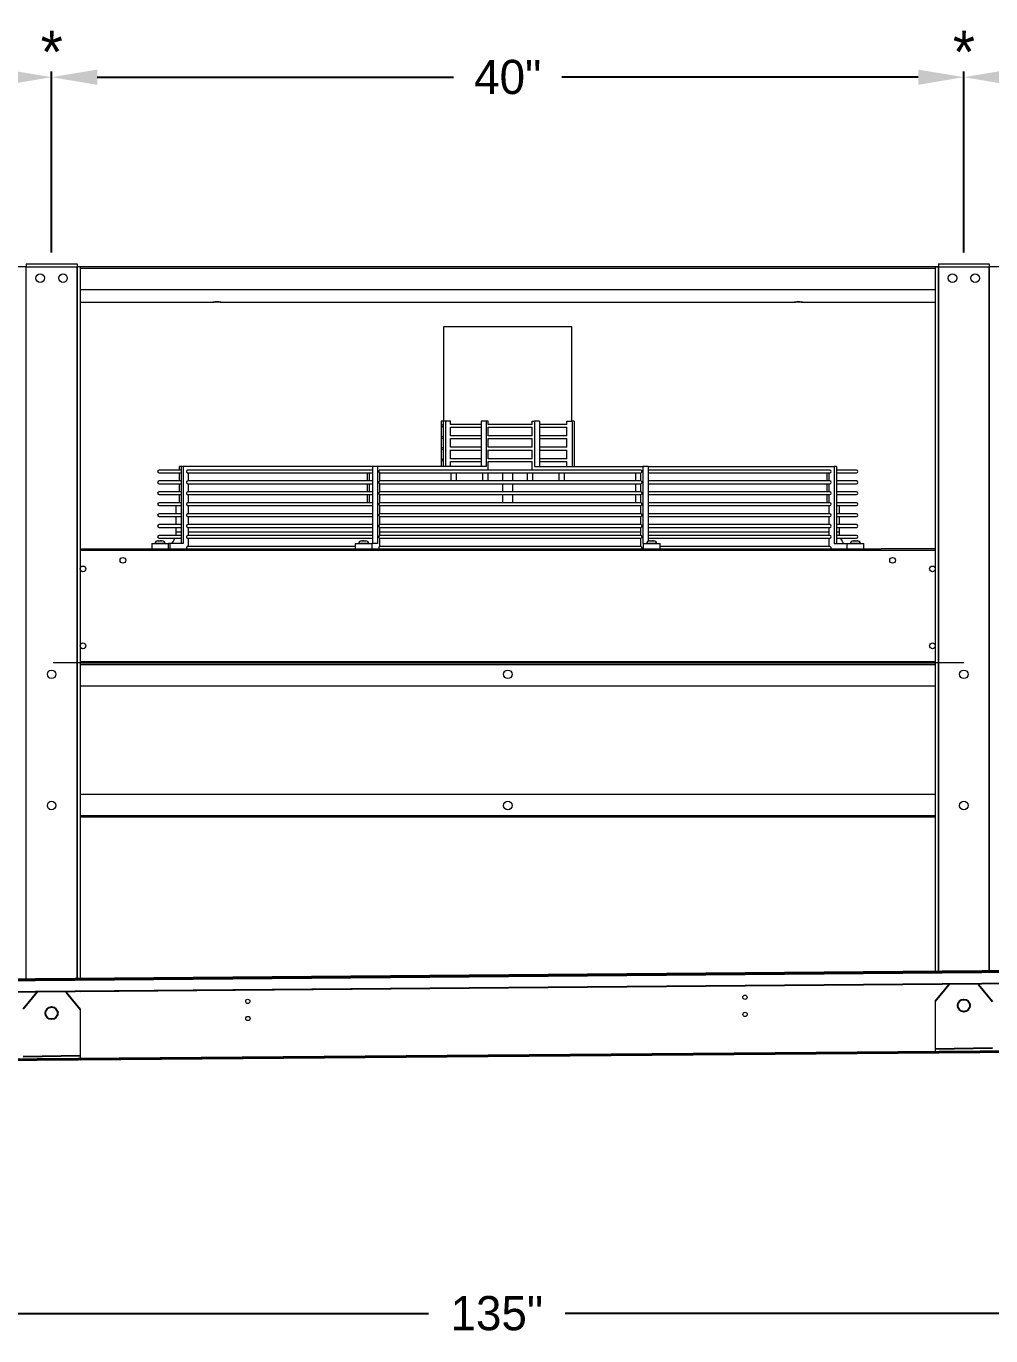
# Model space of a CAD drawing. Extents: x 6 to 271, y -23 to 146.
# Drawn here: x 173.2 to 215.5, y 41 to 98.4 of the extents above; entities that cross this region are included whole.
import ezdxf
from ezdxf.enums import TextEntityAlignment as Align

# ---------------------------------------------------------------- set-up
doc = ezdxf.new("R2010")
doc.units = 0
doc.header["$MEASUREMENT"] = 0
doc.layers.get('0').update_dxf_attribs({"linetype": 'CONTINUOUS'})
doc.layers.get('Defpoints').update_dxf_attribs({"linetype": 'CONTINUOUS'})
doc.dimstyles.get("Standard").update_dxf_attribs({"dimtxt": 1.5, "dimasz": 2, "dimexe": 0.25, "dimexo": 0.5, "dimgap": 0.75, "dimtad": 0, "dimtih": 1, "dimtoh": 1, "dimdec": 4, "dimzin": 0, "dimdsep": 46, "dimlunit": 5, "dimtxsty": 'STANDARD', "dimcen": 0.125, "dimclrd": 1, "dimclre": 1, "dimclrt": 1, "dimadec": 0, "dimazin": 0, "dimtfac": 1, "dimtdec": 4, "dimtofl": 0, "dimtmove": 0, "dimatfit": 3, "dimfxl": 1, "dimfrac": 2, "dimtolj": 1, "dimtzin": 0, "dimarcsym": 0})

# ---------------------------------------------------------------- blocks, each defined once
blk = doc.blocks.new('*D30')
at = {"color": 7, "lineweight": -2}
for p, q in [((261.356, 53.278), (261.356, 41.698)), ((126.36, 52.162), (126.36, 41.698)), ((128.36, 41.948), (190.858, 41.948)), ((259.356, 41.948), (196.858, 41.948))]:
    blk.add_line(p, q, dxfattribs=at)
at = {"color": 7}
for points in [[(128.36, 42.281), (128.36, 41.615), (126.36, 41.948)], [(259.356, 42.281), (259.356, 41.615), (261.356, 41.948)]]:
    blk.add_solid(points, dxfattribs=at)
at = {"layer": 'Defpoints', "color": 0}
for p in [(261.356, 53.778), (126.36, 52.662), (261.356, 41.948)]:
    blk.add_point(p, dxfattribs=at)
at = {"color": 7, "insert": (193.858, 41.948), "char_height": 1.5, "attachment_point": 5}
blk.add_mtext('\\A1;135"', dxfattribs=at)
blk = doc.blocks.new('*D31')
at = {"color": 7, "lineweight": -2}
for p, q in [((133.835, 88.474), (133.835, 96.413)), ((135.835, 96.163), (148.96, 96.163)), ((172.335, 96.163), (159.21, 96.163)), ((174.335, 88.474), (174.335, 96.413))]:
    blk.add_line(p, q, dxfattribs=at)
at = {"color": 7}
for points in [[(135.835, 96.496), (135.835, 95.829), (133.835, 96.163)], [(172.335, 96.496), (172.335, 95.829), (174.335, 96.163)]]:
    blk.add_solid(points, dxfattribs=at)
at = {"layer": 'Defpoints', "color": 0}
for p in [(174.335, 96.163), (133.835, 87.974), (174.335, 87.974)]:
    blk.add_point(p, dxfattribs=at)
at = {"color": 7, "insert": (154.085, 96.163), "char_height": 1.5, "attachment_point": 5}
blk.add_mtext('\\A1;40 1/2"', dxfattribs=at)
blk = doc.blocks.new('*D32')
at = {"color": 7, "lineweight": -2}
for p, q in [((174.335, 88.474), (174.335, 96.413)), ((176.335, 96.163), (191.96, 96.163)), ((212.335, 96.163), (196.71, 96.163)), ((214.335, 88.474), (214.335, 96.413))]:
    blk.add_line(p, q, dxfattribs=at)
at = {"color": 7}
for points in [[(176.335, 96.496), (176.335, 95.829), (174.335, 96.163)], [(212.335, 96.496), (212.335, 95.829), (214.335, 96.163)]]:
    blk.add_solid(points, dxfattribs=at)
at = {"layer": 'Defpoints', "color": 0}
for p in [(214.335, 96.163), (174.335, 87.974), (214.335, 87.974)]:
    blk.add_point(p, dxfattribs=at)
at = {"color": 7, "insert": (194.335, 96.163), "char_height": 1.5, "attachment_point": 5}
blk.add_mtext('\\A1;40"', dxfattribs=at)
blk = doc.blocks.new('*D33')
at = {"color": 7, "lineweight": -2}
for p, q in [((214.335, 88.474), (214.335, 96.413)), ((216.335, 96.163), (229.46, 96.163)), ((252.835, 96.163), (239.71, 96.163)), ((254.835, 88.474), (254.835, 96.413))]:
    blk.add_line(p, q, dxfattribs=at)
at = {"color": 7}
for points in [[(216.335, 96.496), (216.335, 95.829), (214.335, 96.163)], [(252.835, 96.496), (252.835, 95.829), (254.835, 96.163)]]:
    blk.add_solid(points, dxfattribs=at)
at = {"layer": 'Defpoints', "color": 0}
for p in [(254.835, 96.163), (214.335, 87.974), (254.835, 87.974)]:
    blk.add_point(p, dxfattribs=at)
at = {"color": 7, "insert": (234.585, 96.163), "char_height": 1.5, "attachment_point": 5}
blk.add_mtext('\\A1;40 1/2"', dxfattribs=at)

msp = doc.modelspace()

# ---------------------------------------------------------------- linework, layer by layer
at = {"color": 0, "linetype": 'Continuous', "lineweight": 15}
for p, q in [((173.22074, 87.97403), (173.22074, 87.83953)), ((173.22074, 87.97403), (175.44974, 87.97403)), ((175.44974, 87.97403), (175.44974, 87.83953)), ((213.22074, 87.97403), (213.22074, 87.83953)), ((213.22074, 87.97403), (215.44974, 87.97403)), ((215.44974, 87.97403), (215.44974, 87.83953)), ((173.22074, 87.83853), (173.21974, 87.83853)), ((173.22074, 87.83953), (175.44974, 87.83953)), ((173.22074, 87.83853), (173.22074, 87.83953)), ((173.22074, 87.83853), (175.44974, 87.83853)), ((173.22074, 56.60618), (173.22074, 87.83853)), ((175.44974, 87.83853), (175.44974, 87.83953)), ((175.44974, 56.6246), (175.44974, 87.83853)), ((175.45074, 87.83853), (175.44974, 87.83853)), ((175.45074, 87.83853), (175.45074, 56.62461)), ((175.58524, 87.83853), (175.45074, 87.83853)), ((175.58524, 87.83853), (175.58524, 56.62572)), ((175.58524, 87.78553), (213.08524, 87.78553)), ((213.08524, 87.83853), (213.08524, 56.93565)), ((213.08524, 87.83853), (213.21974, 87.83853)), ((213.21974, 87.83853), (213.21974, 56.93676)), ((213.22074, 87.83853), (213.21974, 87.83853)), ((213.22074, 87.83953), (215.44974, 87.83953)), ((213.22074, 87.83853), (213.22074, 87.83953)), ((213.22074, 87.83853), (215.44974, 87.83853)), ((213.22074, 56.93677), (213.22074, 87.83853)), ((215.44974, 87.83853), (215.44974, 87.83953)), ((215.44974, 56.95519), (215.44974, 87.83853)), ((215.45074, 87.83853), (215.44974, 87.83853)), ((215.58524, 87.83853), (215.45074, 87.83853)), ((215.45074, 87.83853), (215.45074, 56.9552)), ((175.58524, 86.85424), (213.08524, 86.85424)), ((175.58524, 86.29194), (181.39774, 86.29194)), ((181.77274, 86.29194), (206.89774, 86.29194)), ((207.27274, 86.29194), (213.08524, 86.29194)), ((195.41154, 85.21753), (191.52274, 85.21753)), ((197.14774, 85.21753), (195.41154, 85.21753)), ((191.41803, 81.08153), (191.41803, 79.08653)), ((191.51141, 81.08153), (191.41803, 81.08153)), ((191.60478, 81.08153), (191.51141, 81.08153)), ((191.51141, 81.08153), (191.51141, 79.08653)), ((191.60478, 81.08153), (191.60478, 79.08653)), ((191.83021, 81.08153), (191.60478, 81.08153)), ((191.83021, 80.93071), (191.83021, 81.08153)), ((193.391, 81.08153), (193.16557, 81.08153)), ((193.16557, 81.08153), (193.16557, 79.08653)), ((193.391, 81.08153), (193.391, 79.08653)), ((193.48437, 81.08153), (193.391, 81.08153)), ((193.48437, 80.93071), (193.48437, 81.08153)), ((195.41154, 80.93165), (195.41154, 81.08153)), ((195.41154, 81.08153), (195.50492, 81.08153)), ((195.50492, 81.08153), (195.50492, 79.08653)), ((195.73034, 81.08153), (195.50492, 81.08153)), ((195.73034, 81.08153), (195.73034, 79.08653)), ((196.93365, 80.93165), (196.93365, 81.08153)), ((196.93365, 81.08153), (197.15908, 81.08153)), ((197.15908, 81.08153), (197.15908, 79.08653)), ((197.25246, 81.08153), (197.15908, 81.08153)), ((197.25246, 81.08153), (197.25246, 79.08653)), ((193.16557, 80.93165), (191.83021, 80.93165)), ((191.83021, 80.43071), (191.83021, 80.81258)), ((191.83021, 80.81165), (193.16557, 80.81165)), ((193.16557, 80.43165), (191.83021, 80.43165)), ((195.41154, 80.93165), (193.48437, 80.93165)), ((193.48437, 80.43071), (193.48437, 80.81258)), ((193.48437, 80.81165), (195.41154, 80.81165)), ((195.41154, 80.43165), (193.48437, 80.43165)), ((195.41154, 80.43165), (195.41154, 80.81165)), ((196.93365, 80.93165), (195.73034, 80.93165)), ((195.73034, 80.81165), (196.93365, 80.81165)), ((196.93365, 80.43165), (195.73034, 80.43165)), ((196.93365, 80.43165), (196.93365, 80.81165)), ((191.83021, 79.93071), (191.83021, 80.31258)), ((191.83021, 80.31165), (193.16557, 80.31165)), ((193.16557, 79.93165), (191.83021, 79.93165)), ((193.48437, 79.93071), (193.48437, 80.31258)), ((193.48437, 80.31165), (195.41154, 80.31165)), ((195.41154, 79.93165), (193.48437, 79.93165)), ((195.41154, 79.93165), (195.41154, 80.31165)), ((195.73034, 80.31165), (196.93365, 80.31165)), ((196.93365, 79.93165), (195.73034, 79.93165)), ((196.93365, 79.93165), (196.93365, 80.31165)), ((191.83021, 79.43071), (191.83021, 79.81258)), ((191.83021, 79.81165), (193.16557, 79.81165)), ((193.16557, 79.43165), (191.83021, 79.43165)), ((191.83021, 79.08653), (191.83021, 79.31258)), ((191.83021, 79.31165), (193.16557, 79.31165)), ((193.48437, 79.43071), (193.48437, 79.81258)), ((193.48437, 79.81165), (195.41154, 79.81165)), ((195.41154, 79.43165), (193.48437, 79.43165)), ((193.48437, 78.93165), (193.48437, 79.31258)), ((193.48437, 79.31165), (195.41154, 79.31165)), ((195.41154, 79.43165), (195.41154, 79.81165)), ((195.41154, 78.93165), (195.41154, 79.31165)), ((195.73034, 79.81165), (196.93365, 79.81165)), ((196.93365, 79.43165), (195.73034, 79.43165)), ((195.73034, 79.31165), (196.93365, 79.31165)), ((196.93365, 79.43165), (196.93365, 79.81165)), ((196.93365, 79.08653), (196.93365, 79.31165)), ((180.01511, 78.93165), (179.04513, 78.93165)), ((179.04513, 78.81165), (180.01511, 78.81165)), ((179.92174, 79.08653), (179.92174, 78.93165)), ((180.01511, 79.08653), (179.92174, 79.08653)), ((179.92174, 78.81165), (179.92174, 78.45298)), ((180.10849, 79.08653), (180.01511, 79.08653)), ((180.01511, 79.08653), (180.01511, 75.70553)), ((180.10849, 79.08653), (180.10849, 75.70553)), ((188.40365, 79.08653), (180.10849, 79.08653)), ((180.3042, 78.81165), (188.40365, 78.81165)), ((188.40365, 78.93165), (180.30424, 78.93165)), ((180.33391, 78.45298), (180.33391, 78.81165)), ((188.17822, 78.81165), (188.17822, 78.45298)), ((188.2716, 78.45298), (188.2716, 78.81165)), ((188.62908, 79.08653), (188.40365, 79.08653)), ((188.40365, 79.08653), (188.40365, 75.70553)), ((188.62908, 79.08653), (188.62908, 75.70553)), ((193.391, 79.08653), (188.62908, 79.08653)), ((188.71014, 78.81165), (200.18652, 78.81165)), ((200.18652, 78.93165), (188.71023, 78.93165)), ((188.72245, 78.45298), (188.72245, 78.81165)), ((195.50492, 79.08653), (200.26684, 79.08653)), ((199.94804, 78.45298), (199.94804, 78.81165)), ((200.17346, 78.45298), (200.17346, 78.81165)), ((200.26684, 79.08653), (200.26684, 75.70553)), ((200.49226, 79.08653), (200.26684, 79.08653)), ((200.49226, 79.08653), (200.49226, 75.81362)), ((200.49226, 79.08653), (208.65538, 79.08653)), ((208.46147, 78.93165), (200.49226, 78.93165)), ((200.49226, 78.81165), (208.46147, 78.81165)), ((208.33658, 78.45298), (208.33658, 78.81165)), ((208.42995, 78.45298), (208.42995, 78.81165)), ((208.65538, 79.08653), (208.65538, 75.70553)), ((208.74875, 79.08653), (208.65538, 79.08653)), ((208.74875, 79.08653), (208.74875, 75.70553)), ((209.62536, 78.93165), (208.74875, 78.93165)), ((208.74875, 78.81165), (209.62536, 78.81165)), ((180.01511, 78.45298), (179.04513, 78.45298)), ((179.04513, 78.33298), (180.01511, 78.33298)), ((179.92174, 78.33298), (179.92174, 77.97432)), ((180.3042, 78.33298), (188.40365, 78.33298)), ((188.40365, 78.45298), (180.30424, 78.45298)), ((180.33391, 77.97432), (180.33391, 78.33298)), ((188.17822, 78.33298), (188.17822, 77.97432)), ((188.2716, 77.97432), (188.2716, 78.33298)), ((188.71014, 78.33298), (200.18652, 78.33298)), ((200.18652, 78.45298), (188.71023, 78.45298)), ((188.72245, 77.97432), (188.72245, 78.33298)), ((199.94804, 77.97432), (199.94804, 78.33298)), ((200.17346, 77.97432), (200.17346, 78.33298)), ((208.46147, 78.45298), (200.49226, 78.45298)), ((200.49226, 78.33298), (208.46147, 78.33298)), ((208.33658, 77.97432), (208.33658, 78.33298)), ((208.42995, 77.97432), (208.42995, 78.33298)), ((209.62536, 78.45298), (208.74875, 78.45298)), ((208.74875, 78.33298), (209.62536, 78.33298)), ((180.01511, 77.97432), (179.04513, 77.97432)), ((179.04513, 77.85432), (180.01511, 77.85432)), ((179.92174, 77.85432), (179.92174, 77.49565)), ((180.3042, 77.85432), (188.40365, 77.85432)), ((188.40365, 77.97432), (180.30424, 77.97432)), ((180.33391, 77.49565), (180.33391, 77.85432)), ((188.17822, 77.85432), (188.17822, 77.49565)), ((188.2716, 77.49565), (188.2716, 77.85432)), ((188.71014, 77.85432), (200.18652, 77.85432)), ((200.18652, 77.97432), (188.71023, 77.97432)), ((188.72245, 77.49565), (188.72245, 77.85432)), ((199.94804, 77.49565), (199.94804, 77.85432)), ((200.17346, 77.49565), (200.17346, 77.85432)), ((208.46147, 77.97432), (200.49226, 77.97432)), ((200.49226, 77.85432), (208.46147, 77.85432)), ((208.33658, 77.49565), (208.33658, 77.85432)), ((208.42995, 77.49565), (208.42995, 77.85432)), ((209.62536, 77.97432), (208.74875, 77.97432)), ((208.74875, 77.85432), (209.62536, 77.85432)), ((180.01511, 77.49565), (179.04513, 77.49565)), ((179.04513, 77.37565), (180.01511, 77.37565)), ((180.01511, 77.01698), (179.04513, 77.01698)), ((180.3042, 77.37565), (188.40365, 77.37565)), ((188.40365, 77.49565), (180.30424, 77.49565)), ((188.40365, 77.01698), (180.30424, 77.01698)), ((180.33391, 77.01698), (180.33391, 77.37565)), ((188.71014, 77.37565), (200.18652, 77.37565)), ((200.18652, 77.49565), (188.71023, 77.49565)), ((200.18652, 77.01698), (188.71023, 77.01698)), ((188.72245, 77.01698), (188.72245, 77.37565)), ((200.17346, 77.01698), (200.17346, 77.37565)), ((208.46147, 77.49565), (200.49226, 77.49565)), ((200.49226, 77.37565), (208.46147, 77.37565)), ((208.46147, 77.01698), (200.49226, 77.01698)), ((208.42995, 77.01698), (208.42995, 77.37565)), ((209.62536, 77.49565), (208.74875, 77.49565)), ((208.74875, 77.37565), (209.62536, 77.37565)), ((209.62536, 77.01698), (208.74875, 77.01698)), ((179.04513, 76.89698), (180.01511, 76.89698)), ((180.01511, 76.53832), (179.04513, 76.53832)), ((179.04513, 76.41832), (180.01511, 76.41832)), ((180.3042, 76.89698), (188.40365, 76.89698)), ((180.3042, 76.41832), (188.40365, 76.41832)), ((188.40365, 76.53832), (180.30424, 76.53832)), ((180.33391, 76.53832), (180.33391, 76.89698)), ((180.33391, 76.05965), (180.33391, 76.41832)), ((188.71014, 76.89698), (200.18652, 76.89698)), ((188.71014, 76.41832), (200.18652, 76.41832)), ((200.18652, 76.53832), (188.71023, 76.53832)), ((188.72245, 76.53832), (188.72245, 76.89698)), ((188.72245, 76.05965), (188.72245, 76.41832)), ((200.17346, 76.53832), (200.17346, 76.89698)), ((200.17346, 76.05965), (200.17346, 76.41832)), ((200.49226, 76.89698), (208.46147, 76.89698)), ((208.46147, 76.53832), (200.49226, 76.53832)), ((200.49226, 76.41832), (208.46147, 76.41832)), ((208.42995, 76.53832), (208.42995, 76.89698)), ((208.42995, 76.05965), (208.42995, 76.41832)), ((208.74875, 76.89698), (209.62536, 76.89698)), ((209.62536, 76.53832), (208.74875, 76.53832)), ((208.74875, 76.41832), (209.62536, 76.41832)), ((178.99648, 75.83053), (178.99663, 75.83053)), ((178.99936, 75.83053), (178.99663, 75.83053)), ((178.99936, 75.83053), (179.00987, 75.83053)), ((179.02055, 75.83053), (179.00987, 75.83053)), ((179.02055, 75.83053), (179.09659, 75.83053)), ((180.01511, 76.05965), (179.04513, 76.05965)), ((179.04513, 75.93965), (180.01511, 75.93965)), ((179.10814, 75.83053), (179.09659, 75.83053)), ((179.11442, 75.83053), (179.10814, 75.83053)), ((179.11442, 75.83053), (179.13979, 75.83053)), ((179.15433, 75.83053), (179.13979, 75.83053)), ((179.15433, 75.83053), (179.18598, 75.83053)), ((180.01511, 76.21153), (179.78744, 76.21153)), ((180.3042, 75.93965), (188.40365, 75.93965)), ((188.40365, 76.05965), (180.30424, 76.05965)), ((188.40365, 76.21153), (180.33391, 76.21153)), ((180.33391, 75.58099), (180.33391, 75.93965)), ((187.92622, 75.83053), (187.95787, 75.83053)), ((187.97241, 75.83053), (187.95787, 75.83053)), ((187.97241, 75.83053), (187.99778, 75.83053)), ((188.00405, 75.83053), (187.99778, 75.83053)), ((188.01561, 75.83053), (188.00405, 75.83053)), ((188.01561, 75.83053), (188.09165, 75.83053)), ((188.10233, 75.83053), (188.09165, 75.83053)), ((188.10233, 75.83053), (188.11284, 75.83053)), ((188.11557, 75.83053), (188.11284, 75.83053)), ((188.11557, 75.83053), (188.11572, 75.83053)), ((188.71014, 75.93965), (200.18652, 75.93965)), ((200.18652, 76.05965), (188.71023, 76.05965)), ((200.17346, 76.21153), (188.72245, 76.21153)), ((188.72245, 75.58099), (188.72245, 75.93965)), ((200.17346, 75.58099), (200.17346, 75.93965)), ((208.42995, 76.21153), (200.49226, 76.21153)), ((208.46147, 76.05965), (200.49226, 76.05965)), ((200.49226, 75.93965), (208.46147, 75.93965)), ((200.55477, 75.83053), (200.55492, 75.83053)), ((200.55765, 75.83053), (200.55492, 75.83053)), ((200.55765, 75.83053), (200.56816, 75.83053)), ((200.57884, 75.83053), (200.56816, 75.83053)), ((200.57884, 75.83053), (200.65488, 75.83053)), ((200.66643, 75.83053), (200.65488, 75.83053)), ((200.67271, 75.83053), (200.66643, 75.83053)), ((200.67271, 75.83053), (200.69808, 75.83053)), ((200.71262, 75.83053), (200.69808, 75.83053)), ((200.71262, 75.83053), (200.74427, 75.83053)), ((208.42995, 75.58099), (208.42995, 75.93965)), ((208.88304, 76.21153), (208.74875, 76.21153)), ((209.62536, 76.05965), (208.74875, 76.05965)), ((208.74875, 75.93965), (209.62536, 75.93965)), ((209.48451, 75.83053), (209.51615, 75.83053)), ((209.53069, 75.83053), (209.51615, 75.83053)), ((209.53069, 75.83053), (209.55606, 75.83053)), ((209.56234, 75.83053), (209.55606, 75.83053)), ((209.5739, 75.83053), (209.56234, 75.83053)), ((209.5739, 75.83053), (209.64994, 75.83053)), ((209.66062, 75.83053), (209.64994, 75.83053)), ((209.66062, 75.83053), (209.67112, 75.83053)), ((209.67385, 75.83053), (209.67112, 75.83053)), ((209.67385, 75.83053), (209.67401, 75.83053)), ((175.58524, 75.47403), (177.96024, 75.47403)), ((175.58524, 75.42303), (213.08524, 75.42303)), ((177.96024, 75.47403), (210.71024, 75.47403)), ((178.72223, 75.70553), (178.75032, 75.70553)), ((178.75032, 75.70553), (179.46023, 75.70553)), ((178.88913, 75.70653), (178.87248, 75.70653)), ((179.30998, 75.70653), (178.88913, 75.70653)), ((179.52552, 75.70553), (179.46023, 75.70553)), ((179.52552, 75.70553), (179.52552, 75.47403)), ((180.10849, 75.70553), (179.52552, 75.70553)), ((187.65197, 75.58099), (180.30424, 75.58099)), ((187.65197, 75.70553), (187.68006, 75.70553)), ((187.68006, 75.70553), (188.38997, 75.70553)), ((187.93726, 75.70653), (187.80222, 75.70653)), ((188.23972, 75.70653), (187.93726, 75.70653)), ((188.62908, 75.70553), (188.38997, 75.70553)), ((200.18652, 75.58099), (188.71022, 75.58099)), ((200.26684, 75.70553), (200.28052, 75.70553)), ((200.28052, 75.70553), (200.30861, 75.70553)), ((200.30861, 75.70553), (201.01852, 75.70553)), ((200.73323, 75.70653), (200.43077, 75.70653)), ((200.86827, 75.70653), (200.73323, 75.70653)), ((208.46147, 75.58099), (201.01852, 75.58099)), ((208.65538, 75.70553), (209.21026, 75.70553)), ((209.21026, 75.70553), (209.23834, 75.70553)), ((209.23834, 75.70553), (209.94826, 75.70553)), ((209.78135, 75.70653), (209.36051, 75.70653)), ((209.79801, 75.70653), (209.78135, 75.70653)), ((213.08524, 75.47403), (210.71024, 75.47403)), ((214.33524, 70.47403), (174.39924, 70.47403)), ((213.08524, 70.52503), (175.58524, 70.52503)), ((175.58524, 70.52403), (213.08524, 70.52403)), ((175.58524, 70.47403), (213.08524, 70.47403)), ((175.58524, 70.41053), (213.08524, 70.41053)), ((175.58524, 69.47403), (213.08524, 69.47403)), ((175.58524, 64.72403), (213.08524, 64.72403)), ((175.58524, 63.78753), (213.08524, 63.78753)), ((175.58524, 63.72403), (213.08524, 63.72403)), ((175.70421, 56.6267), (212.95294, 56.93455)), ((175.70458, 56.58251), (212.95331, 56.89036)), ((175.58524, 56.06907), (213.08524, 56.379)), ((212.95754, 56.37865), (175.70881, 56.0708)), ((175.58524, 55.29228), (175.58524, 53.11961)), ((213.08524, 55.62287), (213.08524, 53.40922)), ((175.58524, 53.11997), (213.08524, 53.42989)), ((175.58524, 53.06896), (213.08524, 53.37889))]:
    msp.add_line(p, q, dxfattribs=at)
at = {"color": 0}
for p, q in [((256.20146, 57.29199), (132.45569, 56.26926)), ((132.45606, 56.22507), (256.20183, 57.2478)), ((256.08524, 56.73438), (132.58524, 55.71368)), ((213.69579, 56.36862), (213.08524, 55.62287)), ((214.9747, 56.36862), (215.58524, 55.62287)), ((173.69579, 56.03803), (173.08524, 55.29228)), ((174.9747, 56.03803), (175.58524, 55.29228)), ((132.58524, 52.76458), (256.08524, 53.78528)), ((256.08566, 53.73428), (132.58524, 52.71358)), ((215.58524, 53.5752), (213.08524, 53.53422)), ((175.58524, 53.24461), (173.08524, 53.20363)), ((213.08524, 53.40922), (213.08524, 53.35821))]:
    msp.add_line(p, q, dxfattribs=at)
at = {"color": 0, "linetype": 'Continuous', "lineweight": 15, "flags": 128}
for points in [[(181.39774, 86.29194), (181.40534, 86.2961), (181.42751, 86.29992), (181.46246, 86.30309), (181.50735, 86.30536), (181.55856, 86.30655), (181.61193, 86.30655), (181.66313, 86.30536), (181.70803, 86.30309), (181.74298, 86.29992), (181.76515, 86.2961), (181.77274, 86.29194)], [(181.77274, 86.29194), (181.7651, 86.2961), (181.74291, 86.29991), (181.70796, 86.30308), (181.66308, 86.30535), (181.61191, 86.30653), (181.55858, 86.30653), (181.5074, 86.30535), (181.46253, 86.30308), (181.42758, 86.29991), (181.40539, 86.2961), (181.39774, 86.29194)], [(206.89774, 86.29194), (206.90534, 86.2961), (206.92751, 86.29992), (206.96246, 86.30309), (207.00735, 86.30536), (207.05856, 86.30655), (207.11193, 86.30655), (207.16313, 86.30536), (207.20803, 86.30309), (207.24298, 86.29992), (207.26515, 86.2961), (207.27274, 86.29194)], [(207.27274, 86.29194), (207.2651, 86.2961), (207.24291, 86.29991), (207.20796, 86.30308), (207.16308, 86.30535), (207.11191, 86.30653), (207.05858, 86.30653), (207.0074, 86.30535), (206.96253, 86.30308), (206.92758, 86.29991), (206.90539, 86.2961), (206.89774, 86.29194)], [(200.18652, 78.93165), (200.18657, 78.93165), (200.19585, 78.92647), (200.20353, 78.91194), (200.20831, 78.89054), (200.20937, 78.86592), (200.20654, 78.84227), (200.20029, 78.82363), (200.19169, 78.81319), (200.18652, 78.81165)], [(200.18652, 78.45298), (200.19077, 78.45194), (200.19914, 78.44311), (200.20555, 78.42653), (200.20903, 78.40477), (200.20903, 78.38119), (200.20555, 78.35943), (200.19914, 78.34286), (200.19077, 78.33402), (200.18652, 78.33298)], [(200.18652, 77.97432), (200.19077, 77.97328), (200.19914, 77.96444), (200.20555, 77.94786), (200.20903, 77.9261), (200.20903, 77.90253), (200.20555, 77.88077), (200.19914, 77.86419), (200.19077, 77.85535), (200.18652, 77.85432)], [(200.18652, 77.49565), (200.19077, 77.49461), (200.19914, 77.48578), (200.20555, 77.4692), (200.20903, 77.44744), (200.20903, 77.42386), (200.20555, 77.4021), (200.19914, 77.38552), (200.19077, 77.37669), (200.18652, 77.37565)], [(200.18652, 77.01698), (200.19077, 77.01595), (200.19914, 77.00711), (200.20555, 76.99053), (200.20903, 76.96877), (200.20903, 76.94519), (200.20555, 76.92343), (200.19914, 76.90686), (200.19077, 76.89802), (200.18652, 76.89698)], [(200.18652, 76.53832), (200.19077, 76.53728), (200.19914, 76.52844), (200.20555, 76.51187), (200.20903, 76.49011), (200.20903, 76.46653), (200.20555, 76.44477), (200.19914, 76.42819), (200.19077, 76.41936), (200.18652, 76.41832)], [(179.78744, 76.21153), (179.77981, 76.10479), (179.7719, 76.05965)], [(200.18652, 76.05965), (200.19077, 76.05861), (200.19914, 76.04978), (200.20555, 76.0332), (200.20903, 76.01144), (200.20903, 75.98786), (200.20555, 75.9661), (200.19914, 75.94953), (200.19077, 75.94069), (200.18652, 75.93965)], [(208.89858, 76.05965), (208.89068, 76.10479), (208.88304, 76.21153)], [(200.18652, 75.58099), (200.19103, 75.57982), (200.19946, 75.57054), (200.20584, 75.55339), (200.20915, 75.53109), (200.20886, 75.50718), (200.20502, 75.48547), (200.20081, 75.47403)]]:
    msp.add_lwpolyline(points, dxfattribs=at)
at = {"color": 0, "linetype": 'Continuous', "lineweight": 15}
for centre, radius in [((173.83524, 87.34903), 0.1875), ((174.83524, 87.34903), 0.1875), ((213.83524, 87.34903), 0.1875), ((214.83524, 87.34903), 0.1875), ((175.71024, 74.59903), 0.125), ((177.46024, 74.97403), 0.125), ((211.21024, 74.97403), 0.125), ((212.96024, 74.59903), 0.125), ((175.71024, 71.22403), 0.125), ((212.96024, 71.22403), 0.125), ((174.33524, 69.97403), 0.1875), ((194.33524, 69.97403), 0.1875), ((214.33524, 69.97403), 0.1875), ((174.33524, 64.22403), 0.1875), ((194.33524, 64.22403), 0.1875), ((214.33524, 64.22403), 0.1875), ((182.9377, 55.62982), 0.09375), ((204.73695, 55.80998), 0.09375), ((204.74315, 55.06001), 0.09375), ((182.9439, 54.87984), 0.09375)]:
    msp.add_circle(centre, radius, dxfattribs=at)
at = {"color": 0}
for centre in [(214.33524, 55.44719), (174.33524, 55.1166)]:
    msp.add_circle(centre, 0.26853, dxfattribs=at)
at = {"color": 0, "linetype": 'Continuous', "lineweight": 15}
for centre, radius, start, end in [((191.52274, 80.87165), 0.06, 100.8922831, 259.1077169), ((191.52274, 80.37165), 0.06, 100.8922831, 259.1077169), ((191.52274, 79.87165), 0.06, 100.8922831, 259.1077169), ((191.52274, 79.37165), 0.06, 100.8922831, 259.1077169), ((179.04513, 78.87165), 0.06, 90, 270), ((208.4583, 78.87165), 0.06008, 273.026347, 86.973653), ((209.62536, 78.87165), 0.06, 270, 90), ((179.04513, 78.39298), 0.06, 90, 270), ((208.45817, 78.39298), 0.06009, 273.1439759, 86.8560241), ((209.62536, 78.39298), 0.06, 270, 90), ((179.04513, 77.91432), 0.06, 90, 270), ((208.45817, 77.91432), 0.06009, 273.1445885, 86.8554115), ((209.62536, 77.91432), 0.06, 270, 90), ((179.04513, 77.43565), 0.06, 90, 270), ((179.04513, 76.95698), 0.06, 90, 270), ((208.45817, 77.43565), 0.06009, 273.1430274, 86.8569726), ((208.45817, 76.95698), 0.06009, 273.1445885, 86.8554115), ((209.62536, 77.43565), 0.06, 270, 90), ((209.62536, 76.95698), 0.06, 270, 90), ((179.04513, 76.47832), 0.06, 90, 270), ((208.45817, 76.47832), 0.06009, 273.1430274, 86.8569726), ((209.62536, 76.47832), 0.06, 270, 90), ((178.99648, 75.70653), 0.124, 90, 180), ((179.04513, 75.99965), 0.06, 90, 270), ((179.18598, 75.70653), 0.124, 0, 90), ((179.03744, 76.21153), 0.75, 317.5717297, 338.7458884), ((187.92622, 75.70653), 0.124, 90, 180), ((188.11572, 75.70653), 0.124, 0, 90), ((200.55477, 75.70653), 0.124, 90, 180), ((200.74427, 75.70653), 0.124, 0, 90), ((208.45817, 75.99965), 0.06009, 273.1445885, 86.8554115), ((209.63304, 76.21153), 0.75, 201.2541116, 222.4282703), ((209.48451, 75.70653), 0.124, 90, 180), ((209.62536, 75.99965), 0.06, 270, 90), ((209.67401, 75.70653), 0.124, 0, 90), ((208.45686, 75.52045), 0.06071, 310.1202956, 85.6447004)]:
    msp.add_arc(centre, radius, start, end, dxfattribs=at)
for points in [[(173.22074, 87.84903), (134.94974, 87.84903)], [(213.22074, 87.84903), (175.44974, 87.84903)], [(253.72075, 87.84903), (215.44974, 87.84903)], [(175.58524, 86.29174), (181.39774, 86.29174)], [(181.77274, 86.29174), (206.89774, 86.29174)], [(207.27274, 86.29174), (213.08524, 86.29174)], [(191.52274, 85.21753), (191.52274, 81.08153)], [(197.14774, 81.08153), (197.14774, 85.21753)], [(191.84511, 78.81165), (191.84511, 78.45298)], [(192.09511, 78.45298), (192.09511, 78.81165)], [(193.23057, 78.81165), (193.23057, 78.45298)], [(193.48057, 78.45298), (193.48057, 78.81165)], [(194.10874, 78.81165), (194.10874, 78.45298)], [(194.56174, 78.45298), (194.56174, 78.81165)], [(195.18991, 78.81165), (195.18991, 78.45298)], [(195.43991, 78.45298), (195.43991, 78.81165)], [(196.57538, 78.81165), (196.57538, 78.45298)], [(196.82538, 78.45298), (196.82538, 78.81165)], [(194.10874, 78.33298), (194.10874, 77.97432)], [(194.56174, 77.97432), (194.56174, 78.33298)], [(194.10874, 77.85432), (194.10874, 77.49565)], [(194.56174, 77.49565), (194.56174, 77.85432)], [(179.78744, 77.37565), (179.78744, 77.01698)], [(208.88304, 77.01698), (208.88304, 77.37565)], [(179.78744, 76.89698), (179.78744, 76.53832)], [(179.78744, 76.41832), (179.78744, 76.21153)], [(208.88304, 76.53832), (208.88304, 76.89698)], [(208.88304, 76.21153), (208.88304, 76.41832)], [(178.99663, 75.83053), (178.99266, 75.83046)], [(178.99266, 75.83046), (178.99936, 75.83053)], [(179.00987, 75.83053), (179.01658, 75.83046)], [(179.01658, 75.83046), (179.02055, 75.83053)], [(179.09659, 75.83053), (179.09824, 75.83046)], [(179.09824, 75.83046), (179.11442, 75.83053)], [(179.13979, 75.83053), (179.15598, 75.83046)], [(179.15598, 75.83046), (179.15433, 75.83053)], [(187.95787, 75.83053), (187.95622, 75.83046)], [(187.95622, 75.83046), (187.97241, 75.83053)], [(187.99778, 75.83053), (188.01396, 75.83046)], [(188.01396, 75.83046), (188.01561, 75.83053)], [(188.09165, 75.83053), (188.09562, 75.83046)], [(188.09562, 75.83046), (188.10233, 75.83053)], [(188.11284, 75.83053), (188.11954, 75.83046)], [(188.11954, 75.83046), (188.11557, 75.83053)], [(200.55492, 75.83053), (200.55095, 75.83046)], [(200.55095, 75.83046), (200.55765, 75.83053)], [(200.56816, 75.83053), (200.57487, 75.83046)], [(200.57487, 75.83046), (200.57884, 75.83053)], [(200.65488, 75.83053), (200.65653, 75.83046)], [(200.65653, 75.83046), (200.67271, 75.83053)], [(200.69808, 75.83053), (200.71427, 75.83046)], [(200.71427, 75.83046), (200.71262, 75.83053)], [(209.51615, 75.83053), (209.51451, 75.83046)], [(209.51451, 75.83046), (209.53069, 75.83053)], [(209.55606, 75.83053), (209.57225, 75.83046)], [(209.57225, 75.83046), (209.5739, 75.83053)], [(209.64994, 75.83053), (209.65391, 75.83046)], [(209.65391, 75.83046), (209.66062, 75.83053)], [(209.67112, 75.83053), (209.67783, 75.83046)], [(209.67783, 75.83046), (209.67385, 75.83053)], [(178.72223, 75.70553), (178.72223, 75.47403)], [(178.87248, 75.70653), (178.87248, 75.70553)], [(179.30998, 75.70553), (179.30998, 75.70653)], [(179.46023, 75.47403), (179.46023, 75.70553)], [(187.65197, 75.70553), (187.65197, 75.47403)], [(187.80222, 75.70653), (187.80222, 75.70553)], [(188.23972, 75.70553), (188.23972, 75.70653)], [(188.38997, 75.47403), (188.38997, 75.70553)], [(200.28052, 75.70553), (200.28052, 75.47403)], [(200.43077, 75.70653), (200.43077, 75.70553)], [(200.86827, 75.70553), (200.86827, 75.70653)], [(201.01852, 75.47403), (201.01852, 75.70553)], [(209.21026, 75.70553), (209.21026, 75.47403)], [(209.36051, 75.70653), (209.36051, 75.70553)], [(209.79801, 75.70553), (209.79801, 75.70653)], [(209.94826, 75.47403), (209.94826, 75.70553)]]:
    msp.add_open_spline(points, degree=1, dxfattribs=at)
for points, knots in [([(180.31054, 78.93068), (180.30562, 78.93111), (180.29446, 78.93209), (180.27767, 78.92552), (180.26266, 78.91314), (180.25232, 78.89588), (180.24783, 78.87594), (180.2497, 78.8555), (180.2577, 78.83693), (180.27097, 78.82208), (180.28788, 78.81354), (180.30113, 78.8103), (180.30764, 78.81192), (180.30809, 78.81203)], [0, 0, 0, 0, 0.07998063, 0.18137972, 0.28277324, 0.38415448, 0.48552777, 0.58688647, 0.68824838, 0.78961186, 0.89098589, 0.99237937, 1, 1, 1, 1]), ([(188.71274, 78.93107), (188.71031, 78.93128), (188.70528, 78.93173), (188.69809, 78.92397), (188.69213, 78.91072), (188.6882, 78.89291), (188.68674, 78.87274), (188.68792, 78.85245), (188.69161, 78.83428), (188.69738, 78.8205), (188.70423, 78.81225), (188.70902, 78.81218), (188.71121, 78.81215)], [0, 0, 0, 0, 0.09600454, 0.19820371, 0.30040307, 0.40258673, 0.5047608, 0.6069296, 0.7090915, 0.81126244, 0.91344754, 1, 1, 1, 1]), ([(180.31054, 78.45202), (180.30562, 78.45245), (180.29446, 78.45342), (180.27767, 78.44685), (180.26266, 78.43447), (180.25232, 78.41721), (180.24783, 78.39728), (180.2497, 78.37683), (180.2577, 78.35826), (180.27097, 78.34341), (180.28788, 78.33487), (180.30113, 78.33164), (180.30764, 78.33325), (180.30809, 78.33337)], [0, 0, 0, 0, 0.0799807, 0.18137999, 0.28277011, 0.38415652, 0.48552429, 0.58688907, 0.68824584, 0.78960953, 0.89098638, 0.99237935, 1, 1, 1, 1]), ([(188.71274, 78.4524), (188.71031, 78.45262), (188.70528, 78.45306), (188.69809, 78.44531), (188.69213, 78.43205), (188.6882, 78.41424), (188.68674, 78.39407), (188.68792, 78.37378), (188.69161, 78.35561), (188.69738, 78.34184), (188.70423, 78.33358), (188.70902, 78.33352), (188.71121, 78.33349)], [0, 0, 0, 0, 0.09600489, 0.19820204, 0.30040155, 0.40259052, 0.50476474, 0.6069278, 0.70909511, 0.81126216, 0.91344741, 1, 1, 1, 1]), ([(180.31037, 77.9732), (180.30845, 77.97365), (180.30043, 77.97551), (180.28583, 77.97186), (180.26922, 77.96242), (180.25649, 77.94707), (180.24916, 77.92817), (180.24803, 77.90766), (180.25322, 77.88794), (180.26417, 77.8711), (180.27961, 77.85945), (180.29513, 77.8538), (180.30473, 77.85492), (180.30812, 77.85531)], [0, 0, 0, 0, 0.03196854, 0.13339002, 0.23481842, 0.33623495, 0.4376391, 0.53902896, 0.64041856, 0.74181079, 0.84321029, 0.94462067, 1, 1, 1, 1]), ([(188.71273, 77.97331), (188.71076, 77.97376), (188.70621, 77.97479), (188.6993, 77.96838), (188.69305, 77.95612), (188.68872, 77.93894), (188.68681, 77.91904), (188.68753, 77.89858), (188.69079, 77.87995), (188.69625, 77.86499), (188.70323, 77.85638), (188.70857, 77.85297), (188.71114, 77.85442), (188.71119, 77.85445)], [0, 0, 0, 0, 0.07796252, 0.18019134, 0.28241759, 0.38462861, 0.48683505, 0.58902938, 0.69122113, 0.79341715, 0.89562623, 0.99784632, 1, 1, 1, 1]), ([(180.31037, 77.49454), (180.30845, 77.49498), (180.30043, 77.49684), (180.28583, 77.49319), (180.26922, 77.48375), (180.25649, 77.46841), (180.24916, 77.4495), (180.24803, 77.42899), (180.25322, 77.40927), (180.26417, 77.39243), (180.27961, 77.38079), (180.29513, 77.37513), (180.30473, 77.37625), (180.30812, 77.37665)], [0, 0, 0, 0, 0.031967568, 0.133388276, 0.234816853, 0.336233557, 0.437637893, 0.539033824, 0.640417923, 0.741810331, 0.843210014, 0.944620572, 1, 1, 1, 1]), ([(180.31037, 77.01587), (180.30845, 77.01632), (180.30043, 77.01818), (180.28583, 77.01453), (180.26922, 77.00508), (180.25649, 76.98974), (180.24916, 76.97084), (180.24803, 76.95033), (180.25322, 76.93061), (180.26417, 76.91377), (180.27961, 76.90212), (180.29513, 76.89647), (180.30473, 76.89759), (180.30812, 76.89798)], [0, 0, 0, 0, 0.03196754, 0.13338913, 0.23481763, 0.33623426, 0.43763852, 0.53902848, 0.64041819, 0.74181052, 0.84321013, 0.94462061, 1, 1, 1, 1]), ([(188.71273, 77.49465), (188.71076, 77.4951), (188.70621, 77.49613), (188.6993, 77.48971), (188.69305, 77.47746), (188.68872, 77.46027), (188.68681, 77.44037), (188.68753, 77.41991), (188.69079, 77.40129), (188.69625, 77.38632), (188.70323, 77.37771), (188.70857, 77.37433), (188.71114, 77.37575), (188.71119, 77.37578)], [0, 0, 0, 0, 0.07796256, 0.18018979, 0.28241629, 0.38463252, 0.48683343, 0.58902801, 0.69122, 0.79342056, 0.8956272, 0.99784754, 1, 1, 1, 1]), ([(188.71273, 77.01598), (188.71076, 77.01643), (188.70621, 77.01746), (188.6993, 77.01105), (188.69305, 76.99879), (188.68872, 76.98161), (188.68681, 76.96171), (188.68753, 76.94125), (188.69079, 76.92262), (188.69625, 76.90766), (188.70323, 76.89905), (188.70857, 76.89564), (188.71114, 76.89709), (188.71119, 76.89712)], [0, 0, 0, 0, 0.07796261, 0.18019154, 0.28241791, 0.38462904, 0.4868356, 0.58903004, 0.69121649, 0.79341692, 0.89562611, 0.99784632, 1, 1, 1, 1]), ([(180.31054, 76.53735), (180.30562, 76.53778), (180.29446, 76.53876), (180.27767, 76.53219), (180.26266, 76.51981), (180.25232, 76.50255), (180.24783, 76.48261), (180.2497, 76.46217), (180.2577, 76.4436), (180.27097, 76.42875), (180.28788, 76.42021), (180.30113, 76.41698), (180.30764, 76.41859), (180.30809, 76.4187)], [0, 0, 0, 0, 0.07998064, 0.18138159, 0.28277152, 0.38415772, 0.48552529, 0.58688988, 0.68824645, 0.78960994, 0.8909866, 0.99237937, 1, 1, 1, 1]), ([(188.71274, 76.53774), (188.71031, 76.53795), (188.70528, 76.5384), (188.69809, 76.53065), (188.69213, 76.51739), (188.6882, 76.49958), (188.68674, 76.47941), (188.68792, 76.45912), (188.69161, 76.44095), (188.69738, 76.42717), (188.70423, 76.41892), (188.70902, 76.41885), (188.71121, 76.41882)], [0, 0, 0, 0, 0.09600489, 0.19820204, 0.30040155, 0.40259052, 0.50476474, 0.6069278, 0.70909511, 0.81126216, 0.91344741, 1, 1, 1, 1]), ([(180.31054, 76.05869), (180.30562, 76.05912), (180.29446, 76.06009), (180.27767, 76.05352), (180.26266, 76.04114), (180.25232, 76.02388), (180.24783, 76.00395), (180.2497, 75.9835), (180.2577, 75.96493), (180.27097, 75.95008), (180.28788, 75.94154), (180.30113, 75.93831), (180.30764, 75.93992), (180.30809, 75.94004)], [0, 0, 0, 0, 0.079980769, 0.18138009, 0.282773845, 0.384155327, 0.48552599, 0.586887863, 0.688247334, 0.789611051, 0.890986621, 0.992379977, 1, 1, 1, 1]), ([(188.71274, 76.05907), (188.71031, 76.05929), (188.70528, 76.05973), (188.69809, 76.05198), (188.69213, 76.03872), (188.6882, 76.02091), (188.68674, 76.00074), (188.68792, 75.98045), (188.69161, 75.96228), (188.69738, 75.94851), (188.70423, 75.94026), (188.70902, 75.94019), (188.71121, 75.94016)], [0, 0, 0, 0, 0.09600454, 0.19820251, 0.30040177, 0.40258789, 0.50476186, 0.60692761, 0.70909203, 0.81126285, 0.91344784, 1, 1, 1, 1]), ([(180.31037, 75.57985), (180.30835, 75.58031), (180.30023, 75.58216), (180.28554, 75.57843), (180.26898, 75.56888), (180.25633, 75.55346), (180.2491, 75.53453), (180.24802, 75.51395), (180.25351, 75.49452), (180.26169, 75.48045), (180.2689, 75.47541), (180.27088, 75.47403)], [0, 0, 0, 0, 0.04300399, 0.17274968, 0.30249248, 0.43222801, 0.56194773, 0.69164764, 0.82134379, 0.95104466, 1, 1, 1, 1]), ([(188.71267, 75.57979), (188.71161, 75.5803), (188.70801, 75.58204), (188.70175, 75.57783), (188.69501, 75.56769), (188.68995, 75.55188), (188.68718, 75.53272), (188.68696, 75.5121), (188.68948, 75.4929), (188.69284, 75.47954), (188.69565, 75.47502), (188.69627, 75.47403)], [0, 0, 0, 0, 0.05417443, 0.18410026, 0.31403384, 0.44395094, 0.57385201, 0.70374021, 0.83362673, 0.96351405, 1, 1, 1, 1])]:
    msp.add_open_spline(points, degree=3, knots=knots, dxfattribs=at)

# ---------------------------------------------------------------- texts
at = {"color": 0}
for p in [(174.34108, 96.33694), (214.34108, 96.33694)]:
    msp.add_text('*', height=1.87063, dxfattribs=at).set_placement(p, align=Align.CENTER)

# ---------------------------------------------------------------- dimensions: what is measured, and where the dimension line sits
for base, p1, p2, picture, middle in [((174.33524, 96.16257), (133.83524, 87.97403), (174.33524, 87.97403), '*D31', (154.08524, 96.16257)), ((254.83524, 96.16257), (214.33524, 87.97403), (254.83524, 87.97403), '*D33', (234.58524, 96.16257)), ((214.33524, 96.16257), (174.33524, 87.97403), (214.33524, 87.97403), '*D32', (194.33524, 96.16257)), ((261.35568, 41.94812), (126.3603, 52.66213), (261.35568, 53.77784), '*D30', (193.85799, 41.94812))]:
    dim = msp.add_linear_dim(base=base, p1=p1, p2=p2, dimstyle='Standard', override={"dimpost": '"', "dimclrd": 7, "dimclre": 7, "dimclrt": 7}, dxfattribs=at)
    dim.commit()
    dim.dimension.update_dxf_attribs({"geometry": picture, "text_midpoint": middle})

doc.saveas('drawing.dxf')
